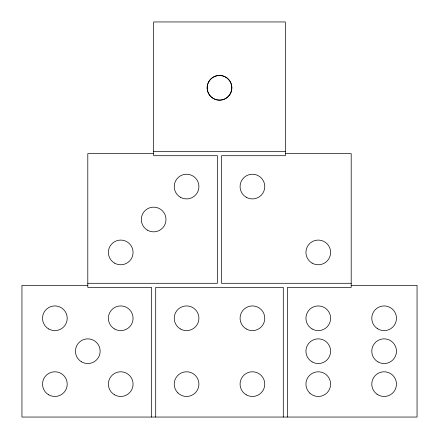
<?xml version="1.0" encoding="UTF-8"?>
<svg xmlns="http://www.w3.org/2000/svg" width="439" height="439" viewBox="0 0 439 439"><rect width="100%" height="100%" fill="white"/><g stroke="black" fill="none" stroke-linecap="round" stroke-linejoin="round"><path stroke-width="0.66" d="M153.65 151.592L285.35 151.592M153.65 153.65L87.8 153.65L87.8 287.408L151.592 287.408L151.592 417.05M285.35 153.65L351.2 153.65L351.2 287.408L287.408 287.408L287.408 417.05M87.8 283.292L217.442 283.292L217.442 155.708L153.65 155.708L153.65 21.95L285.35 21.95L285.35 155.708L221.558 155.708L221.558 283.292L351.2 283.292M87.8 285.35L21.95 285.35L21.95 417.05L417.05 417.05L417.05 285.35L351.2 285.35M283.292 417.05L283.292 287.408L155.708 287.408L155.708 417.05M114.552 328.97A12.347 12.347 0 0 0 133.072 318.275A12.347 12.347 0 0 0 114.552 307.58A12.347 12.347 0 0 0 114.552 328.97M81.627 361.895A12.347 12.347 0 0 0 100.147 351.2A12.347 12.347 0 0 0 81.627 340.505A12.347 12.347 0 0 0 81.627 361.895M48.702 328.97A12.347 12.347 0 0 0 67.222 318.275A12.347 12.347 0 0 0 48.702 307.58A12.347 12.347 0 0 0 48.702 328.97M48.702 394.82A12.347 12.347 0 0 0 67.222 384.125A12.347 12.347 0 0 0 48.702 373.43A12.347 12.347 0 0 0 48.702 394.82M114.552 394.82A12.347 12.347 0 0 0 133.072 384.125A12.347 12.347 0 0 0 114.552 373.43A12.347 12.347 0 0 0 114.552 394.82M180.402 328.97A12.347 12.347 0 0 0 198.922 318.275A12.347 12.347 0 0 0 180.402 307.58A12.347 12.347 0 0 0 180.402 328.97M177.866 392.878A12.347 12.347 0 0 0 198.51 387.286A12.347 12.347 0 0 0 183.348 372.206A12.347 12.347 0 0 0 177.866 392.878M246.252 394.82A12.347 12.347 0 0 0 264.772 384.125A12.347 12.347 0 0 0 246.252 373.43A12.347 12.347 0 0 0 246.252 394.82M246.252 328.97A12.347 12.347 0 0 0 264.772 318.275A12.347 12.347 0 0 0 246.252 307.58A12.347 12.347 0 0 0 246.252 328.97M377.952 361.895A12.347 12.347 0 0 0 396.472 351.2A12.347 12.347 0 0 0 377.952 340.505A12.347 12.347 0 0 0 377.952 361.895M377.074 394.26A12.347 12.347 0 0 0 396.428 385.168A12.347 12.347 0 0 0 378.873 372.952A12.347 12.347 0 0 0 377.074 394.26M309.846 393.146A12.347 12.347 0 0 0 330.304 386.913A12.347 12.347 0 0 0 314.675 372.316A12.347 12.347 0 0 0 309.846 393.146M312.102 361.895A12.347 12.347 0 0 0 330.622 351.2A12.347 12.347 0 0 0 312.102 340.505A12.347 12.347 0 0 0 312.102 361.895M312.102 328.97A12.347 12.347 0 0 0 330.622 318.275A12.347 12.347 0 0 0 312.102 307.58A12.347 12.347 0 0 0 312.102 328.97M377.408 328.635A12.347 12.347 0 0 0 396.455 318.912A12.347 12.347 0 0 0 378.511 307.278A12.347 12.347 0 0 0 377.408 328.635M180.402 197.27A12.347 12.347 0 0 0 198.922 186.575A12.347 12.347 0 0 0 180.402 175.88A12.347 12.347 0 0 0 180.402 197.27M147.477 230.195A12.347 12.347 0 0 0 165.997 219.5A12.347 12.347 0 0 0 147.477 208.805A12.347 12.347 0 0 0 147.477 230.195M114.552 263.12A12.347 12.347 0 0 0 133.072 252.425A12.347 12.347 0 0 0 114.552 241.73A12.347 12.347 0 0 0 114.552 263.12M246.252 197.27A12.347 12.347 0 0 0 264.772 186.575A12.347 12.347 0 0 0 246.252 175.88A12.347 12.347 0 0 0 246.252 197.27M312.102 263.12A12.347 12.347 0 0 0 330.622 252.425A12.347 12.347 0 0 0 312.102 241.73A12.347 12.347 0 0 0 312.102 263.12M213.327 98.495A12.347 12.347 0 0 0 231.847 87.8A12.347 12.347 0 0 0 213.327 77.105A12.347 12.347 0 0 0 213.327 98.495A12.347 12.347 0 0 0 231.847 87.8A12.347 12.347 0 0 0 213.327 77.105A12.347 12.347 0 0 0 213.327 98.495"/></g></svg>
